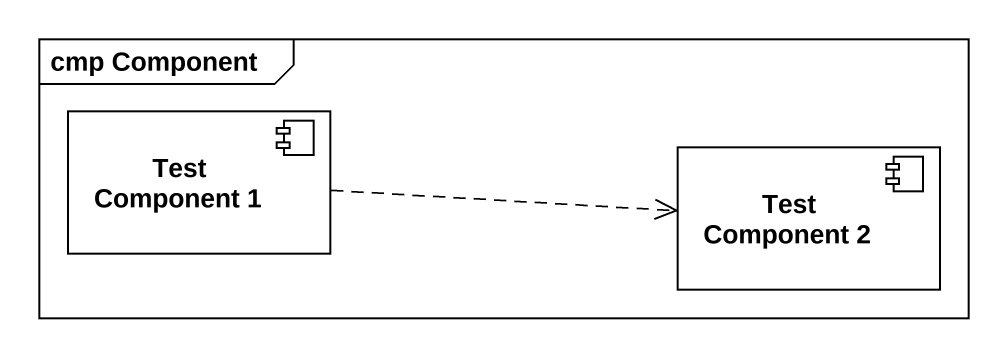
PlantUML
@startuml
mainframe cmp Component
component "Test Component 1" as Test_Component_1
component "Test Component 2" as Test_Component_2
Test_Component_1 .right.> Test_Component_2
@enduml
